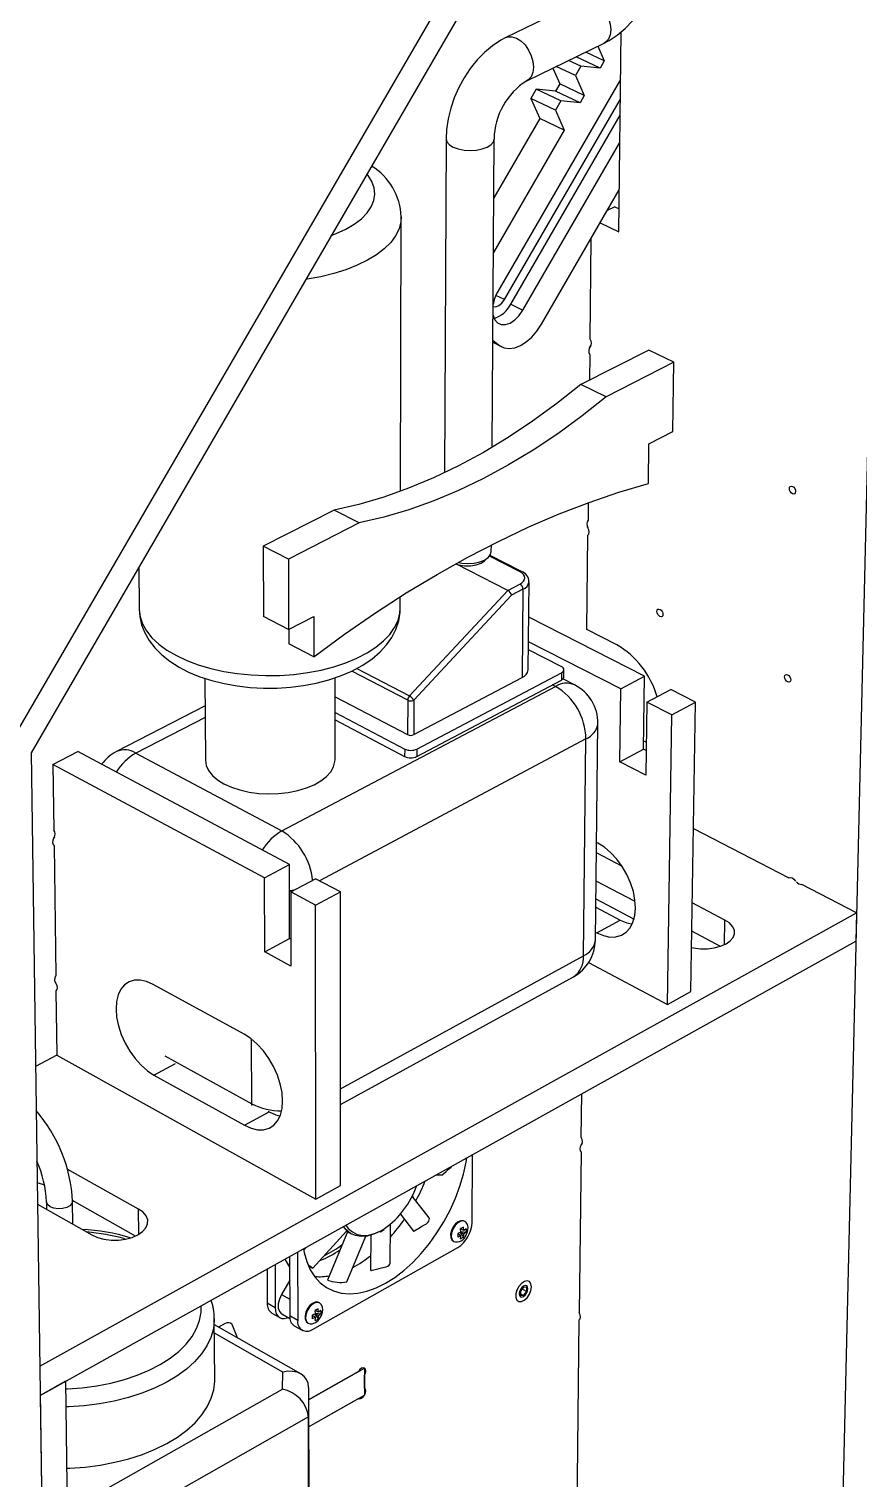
# Model space of a CAD drawing. Extents: x 0 to 160, y 0 to 207.
# Drawn here: x 97.6 to 131.9, y 101.5 to 161.5 of the extents above; entities that cross this region are included whole.
import ezdxf

# ---------------------------------------------------------------- set-up
doc = ezdxf.new("R2010")
doc.units = 0
doc.layers.get('0').update_dxf_attribs({"linetype": 'CONTINUOUS'})

msp = doc.modelspace()

# ---------------------------------------------------------------- linework, layer by layer
at = {"color": 7, "linetype": 'CONTINUOUS'}
for p, q in [((96.638, 131.533), (130.139, 189.23)), ((130.843, 188.597), (97.736, 131.561)), ((133.304, 186.304), (131.074, 91.343)), ((120.564, 162.666), (117.365, 161.122)), ((122.033, 153.097), (122.134, 161.363)), ((122.09, 161.287), (122.049, 161.291)), ((122.09, 161.287), (122.06, 161.301)), ((122.133, 161.362), (122.09, 161.287)), ((118.229, 159.336), (121.424, 160.889)), ((121.17, 160.766), (121.435, 160.157)), ((120.467, 159.937), (119.959, 160.177)), ((121.261, 159.856), (120.265, 160.326)), ((121.435, 160.157), (120.665, 160.52)), ((121.435, 160.157), (121.261, 159.856)), ((119.306, 159.859), (119.593, 159.206)), ((120.244, 159.553), (119.448, 159.929)), ((120.467, 159.937), (120.244, 159.553)), ((120.244, 159.553), (120.606, 158.726)), ((121.261, 159.856), (120.467, 159.937)), ((122.11, 159.394), (117.032, 150.625)), ((118.623, 158.984), (118.4, 158.6)), ((119.636, 158.504), (118.623, 158.984)), ((119.419, 158.905), (118.623, 158.984)), ((119.593, 159.206), (119.419, 158.905)), ((120.432, 158.425), (119.419, 158.905)), ((120.606, 158.726), (119.593, 159.206)), ((117.306, 150.289), (122.1, 158.569)), ((119.413, 158.119), (118.4, 158.6)), ((118.4, 158.6), (118.765, 157.776)), ((119.636, 158.504), (119.413, 158.119)), ((120.432, 158.425), (119.636, 158.504)), ((120.606, 158.726), (120.432, 158.425)), ((118.765, 157.776), (116.862, 154.492)), ((117.564, 150.096), (122.092, 157.917)), ((119.777, 157.294), (118.765, 157.776)), ((119.413, 158.119), (119.777, 157.294)), ((119.777, 157.294), (116.847, 152.236)), ((114.893, 156.939), (114.83, 143.135)), ((116.792, 144.183), (116.878, 156.928)), ((118.067, 149.85), (122.078, 156.78)), ((118.839, 149.271), (122.054, 154.828)), ((121.871, 154.125), (121.557, 153.969)), ((121.871, 154.125), (122.044, 154.042)), ((113.012, 142.369), (113.042, 153.706)), ((121.266, 153.467), (122.033, 153.097)), ((120.846, 148.65), (120.892, 152.82)), ((117.564, 150.096), (118.067, 149.85)), ((116.822, 148.608), (117.104, 148.398)), ((116.822, 148.525), (117.204, 148.337)), ((123.278, 148.205), (120.469, 146.776)), ((124.315, 147.698), (123.278, 148.205)), ((120.838, 148.011), (120.827, 146.958)), ((124.315, 147.698), (121.506, 146.265)), ((124.273, 144.842), (124.315, 147.698)), ((121.506, 146.265), (120.469, 146.776)), ((123.28, 144.331), (124.273, 144.842)), ((123.258, 142.691), (123.28, 144.331)), ((110.267, 141.588), (107.337, 140.097)), ((111.305, 141.059), (110.267, 141.588)), ((120.771, 141.895), (120.763, 141.176)), ((111.305, 141.059), (108.375, 139.564)), ((120.713, 136.652), (120.756, 140.547)), ((108.375, 139.564), (107.337, 140.097)), ((107.337, 140.097), (107.347, 137.195)), ((118.011, 139.053), (116.711, 139.712)), ((116.763, 139.872), (116.765, 140.15)), ((102.186, 139.228), (102.202, 137.504)), ((108.375, 139.564), (108.381, 136.658)), ((117.447, 138.272), (115.291, 139.369)), ((117.447, 138.272), (117.944, 138.531)), ((118.292, 134.985), (118.323, 138.629)), ((112.999, 137.54), (113, 138.009)), ((113.381, 133.909), (117.447, 138.272)), ((117.6, 138.069), (113.559, 133.731)), ((118.07, 138.314), (117.6, 138.069)), ((118.07, 138.314), (118.04, 134.668)), ((108.381, 136.658), (107.347, 137.195)), ((108.381, 136.658), (109.423, 137.195)), ((108.391, 136.663), (108.393, 136.067)), ((109.423, 137.195), (109.425, 135.53)), ((123.093, 134.723), (118.31, 137.161)), ((109.425, 135.53), (108.393, 136.067)), ((122.112, 134.202), (118.302, 136.15)), ((121.948, 136.024), (120.713, 136.652)), ((119.655, 135.123), (118.299, 135.817)), ((113.686, 131.711), (119.662, 134.863)), ((119.662, 134.863), (119.659, 134.561)), ((119.759, 134.687), (119.762, 134.989)), ((104.919, 134.636), (104.94, 131.257)), ((108.104, 128.326), (119.416, 134.3)), ((110.301, 131.275), (110.301, 134.654)), ((113.554, 132.307), (118.04, 134.668)), ((113.685, 131.407), (119.659, 134.561)), ((120.208, 134.364), (119.726, 134.611)), ((122.112, 134.202), (123.093, 134.723)), ((123.052, 131.711), (123.093, 134.723)), ((110.301, 133.872), (113.302, 132.307)), ((113.306, 133.731), (113.302, 132.307)), ((113.559, 133.731), (113.554, 132.307)), ((122.074, 131.187), (122.112, 134.202)), ((123.198, 133.647), (124.179, 134.17)), ((125.205, 133.647), (124.179, 134.17)), ((104.926, 133.5), (101.263, 131.605)), ((110.301, 133.216), (113.181, 131.711)), ((123.198, 133.647), (123.156, 130.629)), ((124.224, 133.123), (123.198, 133.647)), ((124.045, 121.154), (124.224, 133.123)), ((124.224, 133.123), (125.205, 133.647)), ((125.014, 121.691), (125.205, 133.647)), ((110.301, 132.913), (113.18, 131.407)), ((121.066, 123.813), (121.17, 132.769)), ((120.573, 123.168), (120.672, 132.135)), ((97.736, 131.561), (98.578, 71.517)), ((98.641, 131.075), (99.67, 131.606)), ((108.414, 126.934), (99.67, 131.606)), ((102.067, 131.539), (108.104, 128.326)), ((113.181, 131.711), (113.18, 131.407)), ((113.686, 131.711), (113.685, 131.407)), ((122.074, 131.187), (123.052, 131.711)), ((123.17, 131.65), (123.052, 131.711)), ((98.641, 131.075), (98.677, 128.361)), ((107.384, 126.387), (98.641, 131.075)), ((123.156, 130.629), (122.074, 131.187)), ((125.122, 128.432), (129.069, 126.388)), ((98.685, 127.72), (98.755, 122.349)), ((121.165, 127.821), (121.113, 127.848)), ((122.166, 126.869), (121.108, 127.423)), ((107.384, 126.387), (108.414, 126.934)), ((108.421, 123.875), (108.414, 126.934)), ((107.395, 123.326), (107.384, 126.387)), ((108.471, 125.805), (109.501, 126.353)), ((110.527, 125.805), (109.501, 126.353)), ((122.71, 125.409), (121.094, 126.257)), ((129.08, 126.393), (129.069, 126.388)), ((131.863, 124.941), (129.595, 126.116)), ((109.497, 125.255), (108.471, 125.805)), ((108.471, 125.805), (108.478, 122.74)), ((109.497, 125.255), (110.527, 125.805)), ((110.527, 113.667), (110.527, 125.805)), ((121.086, 125.514), (122.663, 124.685)), ((126.42, 124.645), (125.072, 125.35)), ((98.092, 106.206), (131.863, 124.941)), ((109.511, 113.105), (109.497, 125.255)), ((121.082, 125.176), (122.093, 124.644)), ((131.863, 124.941), (131.835, 123.77)), ((121.07, 124.141), (121.122, 124.114)), ((121.122, 124.114), (122.093, 124.644)), ((126.241, 123.556), (125.054, 124.18)), ((98.109, 104.994), (131.835, 123.77)), ((107.395, 123.326), (108.421, 123.875)), ((108.475, 123.846), (108.421, 123.875)), ((108.478, 122.74), (107.395, 123.326)), ((120.786, 122.883), (124.045, 121.154)), ((110.527, 117.016), (120.157, 122.298)), ((98.763, 121.716), (98.798, 119.059)), ((106.548, 119.923), (102.782, 121.984)), ((124.045, 121.154), (125.014, 121.691)), ((98.798, 119.059), (97.918, 118.588)), ((98.798, 119.059), (109.511, 113.105)), ((102.815, 118.236), (106.565, 116.16)), ((120.481, 115.655), (120.501, 117.46)), ((106.565, 116.16), (107.582, 116.716)), ((107.536, 116.742), (107.582, 116.716)), ((115.972, 112.142), (115.989, 114.948)), ((120.474, 115.061), (120.401, 108.407)), ((102.179, 112.695), (99.232, 114.351)), ((114.489, 114.113), (114.751, 114.117)), ((109.511, 113.105), (110.527, 113.667)), ((97.998, 112.901), (100.242, 111.631)), ((98.367, 112.996), (98.371, 112.689)), ((102.046, 111.578), (99.444, 113.046)), ((99.457, 112.075), (99.445, 113.012)), ((114.196, 112.329), (113.497, 113.235)), ((113.504, 113.248), (113.524, 113.199)), ((113.004, 112.486), (113.547, 111.784)), ((109.38, 110.249), (110.782, 111.784)), ((110.821, 111.757), (109.985, 109.758)), ((110.779, 111.781), (110.974, 111.672)), ((110.79, 109.685), (111.58, 111.572)), ((111.776, 111.615), (111.774, 110.16)), ((112.155, 111.751), (112.167, 111.757)), ((112.167, 111.757), (112.2, 111.774)), ((112.2, 111.774), (112.337, 111.856)), ((112.587, 110.467), (112.591, 112.072)), ((115.509, 111.598), (115.378, 111.541)), ((115.509, 111.739), (115.379, 111.682)), ((115.509, 111.598), (115.379, 111.67)), ((115.472, 111.723), (115.612, 111.535)), ((115.509, 111.739), (115.496, 111.886)), ((115.629, 111.806), (115.496, 111.879)), ((115.628, 111.665), (115.5, 111.735)), ((115.507, 111.763), (115.729, 111.738)), ((115.629, 111.806), (115.615, 111.953)), ((108.752, 110.919), (108.757, 108.093)), ((109.116, 111.122), (109.003, 110.999)), ((109.366, 107.723), (115.373, 111.102)), ((107.822, 110.402), (107.827, 108.618)), ((108.425, 110.737), (108.431, 108.277)), ((107.497, 110.221), (107.502, 108.802)), ((108.427, 109.753), (108.09, 109.168)), ((117.97, 109.313), (117.968, 109.136)), ((117.968, 109.136), (118.096, 109.121)), ((117.969, 109.192), (118.096, 109.121)), ((118.099, 109.474), (117.97, 109.313)), ((117.97, 109.287), (118.046, 109.382)), ((118.046, 109.382), (118.046, 109.408)), ((118.046, 109.382), (118.225, 109.282)), ((118.096, 109.121), (118.225, 109.282)), ((118.227, 109.459), (118.099, 109.474)), ((118.225, 109.282), (118.227, 109.459)), ((107.827, 108.618), (107.502, 108.802)), ((109.496, 108.363), (109.481, 108.51)), ((109.617, 108.431), (109.481, 108.508)), ((109.617, 108.431), (109.603, 108.578)), ((105.311, 108.18), (105.311, 108.158)), ((105.326, 105.646), (105.311, 108.158)), ((108.884, 105.884), (105.313, 107.912)), ((105.758, 107.969), (105.482, 107.816)), ((106.272, 107.367), (106.046, 107.923)), ((107.69, 108.394), (108.015, 108.211)), ((108.099, 108.36), (108.439, 108.168)), ((108.757, 108.093), (108.431, 108.277)), ((109.496, 108.363), (109.363, 108.305)), ((109.496, 108.221), (109.363, 108.296)), ((109.496, 108.221), (109.363, 108.162)), ((109.462, 108.348), (109.603, 108.158)), ((109.618, 108.289), (109.491, 108.36)), ((109.493, 108.389), (109.722, 108.364)), ((120.28, 97.506), (120.397, 108.114)), ((108.618, 107.87), (108.944, 107.685)), ((98.092, 106.206), (98.109, 104.994)), ((109.209, 104.812), (111.525, 106.125)), ((111.525, 106.125), (111.521, 106.128)), ((111.525, 106.125), (111.524, 105.006)), ((99.162, 105.581), (98.109, 104.994)), ((99.162, 105.581), (99.591, 72.135)), ((108.134, 105.247), (108.138, 105.959)), ((111.272, 105.981), (109.209, 104.812)), ((111.524, 105.303), (111.525, 105.828)), ((98.109, 104.994), (98.578, 71.517)), ((99.467, 100.348), (108.134, 105.247)), ((109.208, 105.327), (109.204, 104.111)), ((109.208, 105.327), (109.245, 81.309)), ((109.211, 103.691), (111.524, 105.006)), ((109.211, 103.691), (111.271, 104.862)), ((109.204, 104.111), (99.908, 98.831)), ((109.24, 80.045), (109.204, 104.111))]:
    msp.add_line(p, q, dxfattribs=at)
at = {"color": 8, "linetype": 'CONTINUOUS'}
for p, q in [((117.306, 150.289), (116.95, 150.463)), ((116.822, 148.537), (117.104, 148.398)), ((117.932, 139.047), (116.686, 139.678)), ((113.306, 133.731), (110.996, 134.931)), ((111.2, 135.04), (113.381, 133.909)), ((119.416, 134.3), (119.289, 134.365)), ((104.929, 133.022), (102.067, 131.539)), ((120.672, 132.135), (109.66, 126.268)), ((126.403, 123.622), (126.42, 124.645)), ((110.527, 117.669), (120.573, 123.168)), ((106.865, 117.047), (106.854, 119.72)), ((102.815, 118.236), (103.707, 118.717)), ((103.27, 119.031), (106.865, 117.047)), ((106.867, 116.973), (106.865, 117.047)), ((102.189, 111.652), (102.179, 112.695)), ((112.219, 111.815), (112.347, 111.892)), ((108.09, 109.168), (108.429, 108.977)), ((108.138, 105.959), (105.315, 107.564))]:
    msp.add_line(p, q, dxfattribs=at)
at = {"color": 7, "linetype": 'CONTINUOUS'}
for points in [[(121.424, 160.889), (121.631, 161), (121.97, 161.225), (122.294, 161.497), (122.598, 161.81), (122.876, 162.158), (123.127, 162.536), (123.345, 162.936), (123.53, 163.354), (123.677, 163.785), (123.786, 164.223), (123.853, 164.663), (123.875, 165.035)], [(117.365, 161.122), (117.155, 161.011), (116.812, 160.784), (116.485, 160.511), (116.177, 160.195), (115.894, 159.844), (115.641, 159.463), (115.42, 159.059), (115.234, 158.637), (115.086, 158.202), (114.978, 157.761), (114.913, 157.317), (114.893, 156.939)], [(116.829, 149.667), (116.835, 149.642), (116.907, 149.457), (117.023, 149.326), (117.175, 149.257), (117.353, 149.255), (117.544, 149.32), (117.735, 149.447), (117.913, 149.628), (118.067, 149.85)], [(116.832, 150.002), (116.833, 150.001), (116.949, 149.992), (117.076, 150.042), (117.2, 150.145), (117.306, 150.289)], [(117.104, 148.398), (117.289, 148.303), (117.5, 148.269), (117.73, 148.298), (117.969, 148.389), (118.208, 148.539), (118.439, 148.742), (118.652, 148.989), (118.839, 149.271)], [(120.469, 146.776), (119.476, 145.993), (118.471, 145.263), (117.457, 144.59), (116.434, 143.975), (115.406, 143.42), (114.375, 142.925), (113.344, 142.494), (112.313, 142.126), (111.287, 141.824), (110.267, 141.588)], [(121.506, 146.265), (120.513, 145.479), (119.508, 144.748), (118.494, 144.073), (117.471, 143.456), (116.443, 142.899), (115.412, 142.403), (114.381, 141.97), (113.351, 141.601), (112.325, 141.297), (111.305, 141.059)], [(109.425, 135.53), (110.697, 136.462), (111.971, 137.34), (113.246, 138.163), (114.52, 138.931), (115.791, 139.642), (117.057, 140.296), (118.317, 140.892), (119.569, 141.43), (120.81, 141.909), (122.041, 142.329), (123.258, 142.691)], [(129.086, 142.48), (129.097, 142.533), (129.126, 142.568), (129.168, 142.581), (129.217, 142.568), (129.266, 142.533), (129.307, 142.479), (129.333, 142.417), (129.342, 142.354), (129.331, 142.301), (129.302, 142.265), (129.26, 142.253), (129.211, 142.266), (129.162, 142.301), (129.121, 142.354), (129.095, 142.417), (129.086, 142.48)], [(120.756, 140.547), (120.797, 140.599), (120.812, 140.677), (120.799, 140.769), (120.759, 140.862), (120.741, 140.891)], [(115.427, 139.416), (115.544, 139.396), (115.797, 139.379), (116.05, 139.396), (116.284, 139.446), (116.485, 139.525), (116.638, 139.629), (116.733, 139.749), (116.763, 139.872)], [(115.321, 139.36), (115.427, 139.326), (115.66, 139.286), (115.904, 139.284), (116.138, 139.32), (116.339, 139.391), (116.487, 139.49), (116.545, 139.558)], [(117.944, 138.531), (118.031, 138.586), (118.095, 138.649), (118.134, 138.718), (118.146, 138.789), (118.131, 138.86), (118.089, 138.928), (118.022, 138.991), (117.932, 139.047)], [(102.206, 137.493), (102.227, 137.192), (102.306, 136.847), (102.438, 136.516), (102.619, 136.2), (102.851, 135.898), (103.135, 135.612), (103.471, 135.343), (103.857, 135.097), (104.013, 135.012)], [(104.013, 135.012), (104.248, 134.896), (104.713, 134.703), (105.205, 134.543), (105.721, 134.416), (106.254, 134.321), (106.798, 134.258), (107.35, 134.229), (107.905, 134.232), (108.456, 134.267), (108.998, 134.335), (109.528, 134.435), (110.04, 134.567), (110.53, 134.732), (110.993, 134.929), (111.425, 135.161), (111.82, 135.428), (112.17, 135.728), (112.436, 136.021), (112.65, 136.328), (112.813, 136.647), (112.934, 137.011), (112.992, 137.376), (112.992, 137.544)], [(123.612, 137.401), (123.622, 137.453), (123.65, 137.488), (123.691, 137.499), (123.739, 137.486), (123.786, 137.451), (123.826, 137.399), (123.853, 137.337), (123.861, 137.275), (123.851, 137.224), (123.823, 137.189), (123.782, 137.178), (123.734, 137.19), (123.687, 137.226), (123.647, 137.278), (123.621, 137.34), (123.612, 137.401)], [(119.662, 134.863), (119.706, 134.891), (119.737, 134.923), (119.757, 134.957), (119.762, 134.993), (119.755, 135.029), (119.733, 135.063), (119.7, 135.095), (119.655, 135.123)], [(128.89, 134.698), (128.901, 134.75), (128.93, 134.785), (128.971, 134.796), (129.02, 134.783), (129.068, 134.747), (129.109, 134.694), (129.135, 134.632), (129.144, 134.57), (129.133, 134.518), (129.105, 134.484), (129.063, 134.472), (129.014, 134.485), (128.966, 134.521), (128.925, 134.574), (128.899, 134.636), (128.89, 134.698)], [(123.057, 132.046), (123.131, 132.02), (123.175, 132.006)], [(105.71, 130.275), (106.021, 130.134), (106.369, 130.019), (106.748, 129.934), (107.146, 129.88), (107.556, 129.859), (107.968, 129.872), (108.371, 129.917), (108.757, 129.995), (109.116, 130.102), (109.439, 130.237), (109.719, 130.396), (109.95, 130.576), (110.125, 130.772), (110.242, 130.979), (110.297, 131.193), (110.301, 131.275)], [(104.94, 131.257), (104.94, 131.247), (104.976, 131.032), (105.073, 130.823), (105.231, 130.624), (105.445, 130.439), (105.71, 130.275)], [(98.703, 128.076), (98.681, 128.041), (98.64, 127.945), (98.626, 127.851), (98.642, 127.772), (98.685, 127.72)], [(121.122, 124.114), (121.395, 123.998), (121.661, 123.941), (121.912, 123.946), (122.139, 124.012), (122.337, 124.137), (122.498, 124.319), (122.619, 124.55), (122.694, 124.825), (122.722, 125.134), (122.703, 125.469), (122.635, 125.82), (122.523, 126.175), (122.368, 126.523), (122.176, 126.854), (121.952, 127.159), (121.704, 127.426), (121.439, 127.649), (121.165, 127.821)], [(129.069, 126.388), (129.131, 126.404), (129.204, 126.383), (129.276, 126.329), (129.336, 126.249)], [(122.093, 124.644), (122.366, 124.528), (122.565, 124.481)], [(125.043, 123.505), (125.121, 123.489), (125.407, 123.454), (125.7, 123.454), (125.983, 123.489), (126.244, 123.557), (126.468, 123.655), (126.644, 123.778), (126.764, 123.92), (126.821, 124.073), (126.814, 124.229), (126.741, 124.382), (126.608, 124.523), (126.42, 124.645)], [(98.755, 122.349), (98.714, 122.255), (98.701, 122.161), (98.717, 122.083), (98.759, 122.033), (98.764, 122.03)], [(98.717, 122.094), (98.759, 122.033), (98.8, 121.938), (98.815, 121.845), (98.802, 121.767), (98.763, 121.716)], [(102.782, 121.984), (102.512, 122.103), (102.251, 122.162), (102.006, 122.158), (101.786, 122.092), (101.597, 121.965), (101.444, 121.783), (101.333, 121.549), (101.267, 121.272), (101.246, 120.96), (101.273, 120.622), (101.346, 120.269), (101.463, 119.911), (101.621, 119.559), (101.814, 119.224), (102.037, 118.915), (102.283, 118.642), (102.545, 118.413), (102.815, 118.236)], [(106.565, 116.16), (106.838, 116.038), (107.102, 115.976), (107.351, 115.976), (107.575, 116.039), (107.769, 116.163), (107.926, 116.344), (108.042, 116.577), (108.113, 116.855), (108.136, 117.168), (108.111, 117.509), (108.038, 117.866), (107.921, 118.228), (107.762, 118.585), (107.566, 118.924), (107.339, 119.237), (107.089, 119.513), (106.822, 119.744), (106.548, 119.923)], [(107.582, 116.716), (107.855, 116.594), (108.013, 116.55)], [(120.52, 115.419), (120.477, 115.358), (120.439, 115.269), (120.425, 115.181), (120.437, 115.108), (120.474, 115.061)], [(120.474, 115.356), (120.477, 115.358), (120.517, 115.405), (120.532, 115.478), (120.519, 115.566), (120.481, 115.655)], [(108.993, 111.054), (109.022, 110.907), (109.131, 110.528), (109.28, 110.189), (109.469, 109.895), (109.694, 109.648), (109.952, 109.454), (110.241, 109.312), (110.557, 109.226), (110.895, 109.197), (111.251, 109.223), (111.622, 109.306), (112.001, 109.443), (112.384, 109.633), (112.768, 109.874), (113.146, 110.162), (113.514, 110.494), (113.868, 110.866), (114.204, 111.272), (114.516, 111.709), (114.802, 112.17), (115.058, 112.65), (115.281, 113.143), (115.467, 113.643), (115.615, 114.144), (115.724, 114.639), (115.752, 114.817)], [(114.757, 114.135), (114.751, 114.122), (114.75, 114.12), (114.75, 114.119), (114.75, 114.118), (114.75, 114.117), (114.75, 114.117), (114.751, 114.117), (114.751, 114.117), (114.753, 114.117), (114.761, 114.122), (114.789, 114.146), (114.895, 114.25), (114.998, 114.347), (115.099, 114.433), (115.119, 114.464)], [(98.307, 113.676), (98.222, 113.708), (97.986, 113.774)], [(100.242, 111.631), (100.476, 111.526), (100.747, 111.453), (101.041, 111.415), (101.344, 111.416), (101.641, 111.453), (101.916, 111.527), (102.155, 111.632), (102.347, 111.764), (102.481, 111.916), (102.552, 112.08), (102.556, 112.248), (102.492, 112.412), (102.365, 112.564), (102.179, 112.695)], [(113.547, 111.786), (113.547, 111.786), (113.547, 111.785), (113.547, 111.785), (113.547, 111.784), (113.548, 111.784), (113.548, 111.784), (113.551, 111.784), (113.561, 111.789), (113.603, 111.81), (113.765, 111.907), (113.924, 112.003), (114.081, 112.091), (114.135, 112.138), (114.178, 112.199), (114.197, 112.25), (114.202, 112.303), (114.2, 112.317), (114.198, 112.326), (114.195, 112.329)], [(115.64, 112.197), (115.606, 112.214), (115.498, 112.213), (115.388, 112.169), (115.277, 112.08), (115.181, 111.956), (115.113, 111.812), (115.08, 111.663), (115.09, 111.521), (115.137, 111.42), (115.207, 111.361)], [(115.673, 112.188), (115.615, 112.21), (115.501, 112.198), (115.378, 112.13), (115.263, 112.013), (115.172, 111.864), (115.117, 111.703), (115.105, 111.552), (115.138, 111.431), (115.211, 111.356), (115.212, 111.355)], [(115.72, 111.618), (115.783, 111.775), (115.797, 111.843), (115.802, 111.952), (115.78, 112.055), (115.727, 112.144), (115.665, 112.192)], [(112.112, 111.752), (111.889, 111.652), (111.626, 111.579), (111.376, 111.562), (111.145, 111.6), (110.938, 111.693), (110.762, 111.838), (110.653, 111.978)], [(115.379, 111.682), (115.379, 111.579), (115.378, 111.541)], [(115.493, 111.468), (115.506, 111.558), (115.509, 111.598)], [(115.493, 111.468), (115.581, 111.514), (115.612, 111.535)], [(115.615, 111.953), (115.531, 111.905), (115.496, 111.886)], [(115.612, 111.535), (115.625, 111.625), (115.628, 111.665)], [(115.729, 111.738), (115.66, 111.685), (115.628, 111.665)], [(115.73, 111.88), (115.661, 111.827), (115.629, 111.806)], [(115.729, 111.738), (115.733, 111.84), (115.73, 111.88)], [(108.22, 110.623), (108.379, 110.36), (108.426, 110.295)], [(109.196, 110.387), (109.261, 110.346), (109.316, 110.309), (109.36, 110.277), (109.378, 110.258), (109.38, 110.248), (109.376, 110.247), (109.373, 110.247), (109.369, 110.248)], [(111.785, 110.16), (111.791, 110.161), (111.839, 110.17), (112.031, 110.216), (112.223, 110.265), (112.414, 110.313), (112.483, 110.342), (112.542, 110.383), (112.573, 110.419), (112.587, 110.457), (112.587, 110.468), (112.586, 110.474), (112.583, 110.477)], [(118.424, 109.483), (118.404, 109.611), (118.341, 109.697), (118.246, 109.729), (118.131, 109.702), (118.011, 109.621), (117.903, 109.496), (117.821, 109.345), (117.776, 109.187), (117.775, 109.044), (117.818, 108.935), (117.898, 108.875), (118.005, 108.873), (118.124, 108.928), (118.24, 109.032), (118.337, 109.173), (118.401, 109.33), (118.424, 109.483)], [(108.09, 109.168), (108.001, 108.974), (107.955, 108.778), (107.955, 108.6), (108.003, 108.457), (108.092, 108.364), (108.099, 108.36)], [(118.279, 109.4), (118.266, 109.475), (118.227, 109.523), (118.169, 109.536), (118.099, 109.513), (118.03, 109.457), (117.971, 109.377), (117.931, 109.285), (117.916, 109.195), (117.93, 109.12), (117.968, 109.073), (118.027, 109.059), (118.096, 109.082), (118.165, 109.138), (118.224, 109.218), (118.264, 109.31), (118.279, 109.4)], [(107.827, 108.618), (107.839, 108.486), (107.874, 108.372), (107.931, 108.28), (108.007, 108.215), (108.099, 108.178), (108.204, 108.172), (108.318, 108.195), (108.362, 108.211)], [(109.631, 108.826), (109.596, 108.844), (109.486, 108.842), (109.374, 108.797), (109.261, 108.707), (109.164, 108.581), (109.095, 108.436), (109.062, 108.285), (109.073, 108.143), (109.121, 108.041), (109.19, 107.984), (109.19, 107.984)], [(109.665, 108.816), (109.604, 108.839), (109.487, 108.827), (109.362, 108.757), (109.246, 108.638), (109.154, 108.488), (109.098, 108.325), (109.087, 108.173), (109.121, 108.051), (109.195, 107.978)], [(109.189, 107.981), (109.277, 107.952), (109.361, 107.954), (109.5, 108.009), (109.6, 108.09), (109.68, 108.189), (109.74, 108.297), (109.786, 108.44), (109.796, 108.534), (109.786, 108.638), (109.744, 108.74), (109.659, 108.82)], [(109.603, 108.578), (109.517, 108.53), (109.481, 108.51)], [(109.721, 108.506), (109.651, 108.452), (109.617, 108.431)], [(109.722, 108.364), (109.724, 108.466), (109.721, 108.506)], [(109.363, 108.305), (109.363, 108.2), (109.363, 108.162)], [(109.482, 108.09), (109.494, 108.18), (109.496, 108.221)], [(109.482, 108.09), (109.571, 108.137), (109.603, 108.158)], [(109.603, 108.158), (109.616, 108.249), (109.618, 108.289)], [(109.722, 108.364), (109.651, 108.31), (109.618, 108.289)], [(120.397, 108.114), (120.437, 108.16), (120.451, 108.231), (120.439, 108.318), (120.401, 108.407)], [(111.525, 105.828), (111.564, 105.918), (111.578, 106.006), (111.564, 106.079), (111.525, 106.125), (111.467, 106.138), (111.399, 106.115), (111.33, 106.06), (111.272, 105.981)], [(99.966, 102.034), (100.59, 102.114), (101.197, 102.229), (101.782, 102.377), (102.339, 102.557), (102.861, 102.768), (103.345, 103.007), (103.784, 103.272), (104.174, 103.559), (104.513, 103.866), (104.795, 104.191), (105.02, 104.528), (105.184, 104.876), (105.286, 105.23), (105.326, 105.587), (105.326, 105.646)], [(109.208, 105.327), (109.188, 105.494), (109.127, 105.645), (109.028, 105.775), (108.895, 105.877), (108.733, 105.949), (108.548, 105.988), (108.347, 105.991), (108.138, 105.959)], [(111.271, 104.862), (111.329, 104.85), (111.397, 104.873), (111.466, 104.928), (111.524, 105.006), (111.563, 105.096), (111.577, 105.184), (111.563, 105.257), (111.524, 105.303)], [(99.209, 101.986), (99.333, 101.991), (99.966, 102.034)]]:
    msp.add_lwpolyline(points, dxfattribs=at)
at = {"color": 8, "linetype": 'CONTINUOUS'}
for points in [[(120.564, 162.666), (120.646, 162.695), (120.818, 162.702), (121.002, 162.645), (121.186, 162.53), (121.356, 162.363), (121.502, 162.156), (121.613, 161.923), (121.681, 161.68), (121.703, 161.444), (121.676, 161.231), (121.602, 161.055), (121.487, 160.928), (121.424, 160.889)], [(117.364, 161.121), (117.447, 161.151), (117.618, 161.157), (117.802, 161.1), (117.986, 160.983), (118.157, 160.815), (118.303, 160.607), (118.414, 160.373), (118.484, 160.129), (118.506, 159.892), (118.48, 159.678), (118.407, 159.501), (118.293, 159.374), (118.231, 159.337)], [(114.893, 156.939), (114.893, 156.935), (114.929, 156.81), (115.03, 156.694), (115.189, 156.594), (115.396, 156.518), (115.637, 156.47), (115.894, 156.453), (116.151, 156.47), (116.39, 156.518), (116.594, 156.594), (116.75, 156.694), (116.847, 156.81), (116.878, 156.927)], [(110.146, 152.94), (110.355, 153.02), (110.752, 153.203), (111.099, 153.408), (111.392, 153.632), (111.626, 153.872), (111.797, 154.124), (111.904, 154.383), (111.944, 154.647), (111.918, 154.911), (111.826, 155.17), (111.669, 155.422), (111.621, 155.482)], [(113.042, 153.709), (113.026, 153.502), (112.947, 153.213), (112.806, 152.93), (112.602, 152.655), (112.338, 152.392), (112.018, 152.145), (111.644, 151.915), (111.221, 151.707), (110.755, 151.522), (110.25, 151.363), (109.713, 151.232), (109.149, 151.13), (109.09, 151.121)], [(102.202, 137.504), (102.202, 137.479), (102.242, 137.179), (102.345, 136.882), (102.509, 136.592), (102.734, 136.314), (103.017, 136.049), (103.354, 135.802), (103.741, 135.575)], [(103.741, 135.575), (104.175, 135.372), (104.65, 135.193), (105.16, 135.043), (105.699, 134.922), (106.262, 134.832), (106.84, 134.774), (107.427, 134.749), (108.017, 134.758), (108.601, 134.799), (109.174, 134.873), (109.727, 134.979), (110.255, 135.114), (110.751, 135.279), (111.21, 135.47), (111.625, 135.686), (111.992, 135.923), (112.307, 136.18), (112.566, 136.452), (112.767, 136.736), (112.906, 137.03), (112.983, 137.329), (112.999, 137.54)], [(108.6, 125.874), (108.454, 125.855), (108.417, 125.851)], [(99.445, 113.012), (99.424, 112.927), (99.342, 112.833), (99.207, 112.759), (99.036, 112.715), (98.849, 112.706), (98.669, 112.733), (98.518, 112.793), (98.413, 112.878), (98.368, 112.978), (98.367, 112.996)], [(110.752, 112.033), (110.848, 111.899), (111.018, 111.749), (111.219, 111.651), (111.446, 111.608), (111.692, 111.622), (111.952, 111.691), (112.219, 111.815)], [(99.848, 105.313), (100.449, 105.39), (101.033, 105.502), (101.594, 105.647), (102.125, 105.825), (102.621, 106.032), (103.075, 106.267), (103.484, 106.528), (103.842, 106.81), (104.147, 107.111), (104.393, 107.427), (104.58, 107.755), (104.704, 108.092), (104.766, 108.432), (104.769, 108.702)], [(105.311, 108.158), (105.311, 108.1), (105.271, 107.744), (105.169, 107.392), (105.004, 107.046), (104.779, 106.709), (104.495, 106.387), (104.156, 106.081), (103.764, 105.794), (103.324, 105.531), (102.84, 105.293), (102.316, 105.083), (101.757, 104.903), (101.171, 104.756), (100.562, 104.642), (99.936, 104.563)], [(99.166, 105.27), (99.238, 105.272), (99.848, 105.313)], [(99.936, 104.563), (99.301, 104.519), (99.176, 104.515)]]:
    msp.add_lwpolyline(points, dxfattribs=at)
at = {"color": 7, "linetype": 'CONTINUOUS'}
for centre, radius, start, end in [((119.776, 156.885), 2.898, 122.26054, 179.1532), ((110.476, 153.628), 2.56, 1.85544, 58.52945), ((118.459, 149.788), 1.653, 149.59954, 169.62201), ((116.525, 150.614), 1.161, 287.4313, 333.48021), ((120.647, 148.492), 0.253, 320.26767, 38.4656), ((121.068, 148.172), 0.28, 136.80931, 215.10013), ((120.963, 141.017), 0.255, 141.3829, 217.35037), ((117.813, 138.31), 0.257, 0.89773, 59.34825), ((117.857, 138.616), 0.463, 1.46641, 70.59758), ((117.292, 137.997), 0.316, 13.245, 60.68816), ((120.078, 132.842), 3.691, 16.22441, 59.56826), ((117.899, 135.038), 0.396, 290.86351, 352.35007), ((118.105, 132.093), 2.568, 0.94782, 59.28366), ((119.603, 134.708), 0.158, 290.95863, 352.37117), ((119.401, 132.789), 1.769, 359.33735, 62.86298), ((113.582, 133.721), 0.275, 136.88892, 177.7595), ((113.433, 134.004), 0.3, 245.1198, 294.8802), ((113.17, 133.518), 0.444, 28.70735, 61.63261), ((113.428, 132.577), 0.299, 245.01547, 294.98453), ((102.083, 130.02), 1.784, 117.34929, 143.46462), ((113.433, 131.947), 0.597, 244.94708, 295.05276), ((113.434, 132.252), 0.597, 244.96935, 295.03048), ((98.476, 128.198), 0.258, 322.32661, 39.167), ((129.586, 126.357), 0.241, 213.15551, 272.08647), ((119.315, 123.833), 1.751, 298.75731, 359.35138), ((93.304, 112.732), 6.147, 2.6088, 40.9991), ((93.993, 112.856), 4.377, 1.83362, 24.57825), ((110.237, 114.873), 3.652, 305.29234, 340.68224), ((106.469, 116.947), 8.17, 331.447, 337.79408), ((106.913, 116.616), 7.617, 318.17907, 325.2245), ((114.675, 112.196), 1.297, 302.53151, 357.63493), ((99.429, 103.488), 8.376, 73.3135, 87.13035), ((115.324, 111.764), 0.422, 253.89264, 339.83951), ((108.121, 114.491), 4.221, 291.50044, 304.45449), ((108.092, 114.546), 4.282, 291.59377, 304.36116), ((107.715, 115.057), 4.795, 296.46243, 306.99574), ((112.341, 114.882), 5.505, 235.26731, 237.32529), ((108.752, 114.573), 4.859, 298.1032, 308.46678), ((109.656, 112.2), 2.299, 265.75877, 280.12462), ((110.527, 111.261), 1.597, 250.52386, 279.40099), ((103.416, 108.233), 1.89, 358.4982, 21.54341), ((107.927, 108.75), 0.428, 173.1138, 236.34652), ((105.874, 107.776), 0.226, 40.67045, 121.13263), ((108.855, 108.225), 0.427, 173.00978, 236.31119), ((109.135, 108.028), 0.383, 170.27432, 307.18197), ((107.89, 103.946), 1.324, 7.18173, 79.40354)]:
    msp.add_arc(centre, radius, start, end, dxfattribs=at)
at = {"color": 8, "linetype": 'CONTINUOUS'}
for centre, radius, start, end in [((117.977, 138.975), 0.0849, 66.44137, 122.12544), ((117.932, 138.683), 0.394, 290.47734, 351.90693), ((119.872, 133.592), 0.842, 66.49011, 122.7139), ((120.385, 132.873), 0.791, 291.25711, 352.46148), ((103.2, 129.532), 2.305, 119.42575, 147.75714), ((101.604, 130.825), 0.852, 57.02984, 113.58183), ((109.278, 126.286), 2.353, 119.91332, 147.87691), ((106.679, 126.027), 2.705, 5.4671, 58.2002), ((120.269, 123.912), 0.803, 292.25497, 352.95282), ((119.632, 123.083), 0.944, 303.77988, 5.17911), ((108.067, 119.42), 2.66, 243.13328, 270.57564), ((99.217, 102.763), 9.025, 74.62671, 84.82382)]:
    msp.add_arc(centre, radius, start, end, dxfattribs=at)

doc.saveas('drawing.dxf')
